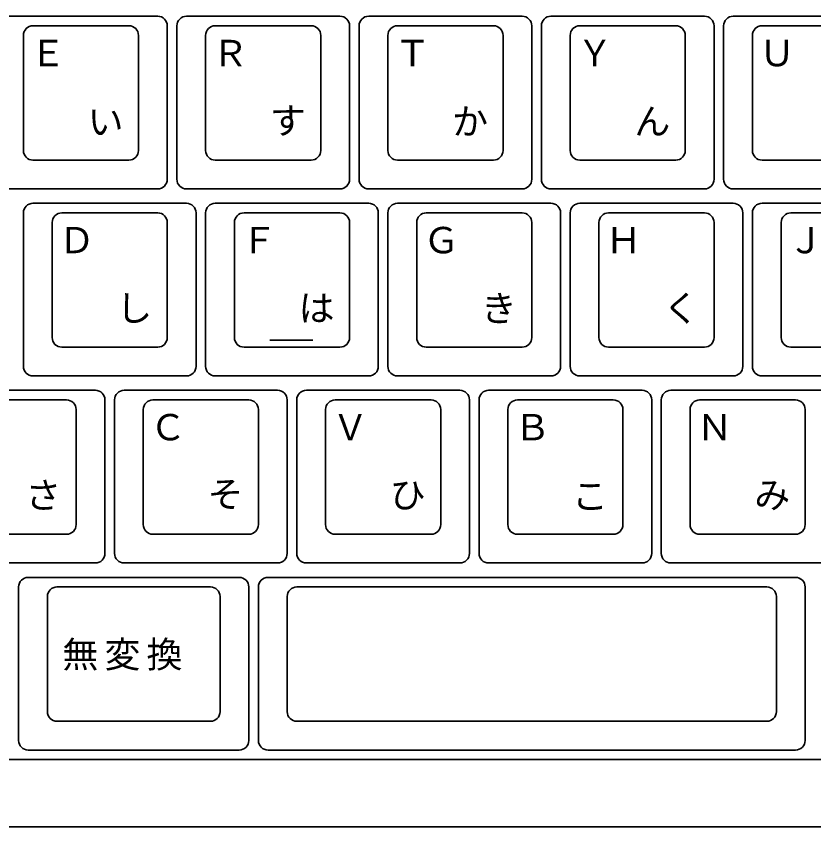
# Model space of a CAD drawing. Units: millimetres, scale not verified. Extents: x -27958 to 16946, y -4245 to 4259.
# Drawn here: x -5264.2 to -5181.1, y 2525.1 to 2609.6 of the extents above; entities that cross this region are included whole.
import ezdxf
from ezdxf.enums import TextEntityAlignment as Align

# ---------------------------------------------------------------- set-up
doc = ezdxf.new("R2010")
doc.units = ezdxf.units.MM
doc.header["$LTSCALE"] = 30
doc.layers.add('0-0', color=7, linetype='Continuous', lineweight=35)
doc.styles.add('ＭＳ ゴシック', font='')
doc.styles.get('ＭＳ ゴシック').set_extended_font_data('MS Gothic')

msp = doc.modelspace()

# ---------------------------------------------------------------- linework, layer by layer
at = {"layer": '0-0'}
for p, q in [((-5265.48, 2609.62), (-5249.48, 2609.62)), ((-5246.48, 2609.62), (-5230.48, 2609.62)), ((-5227.48, 2609.62), (-5211.48, 2609.62)), ((-5208.48, 2609.62), (-5192.48, 2609.62)), ((-5189.48, 2609.62), (-5173.48, 2609.62)), ((-5252.48, 2608.62), (-5262.48, 2608.62)), ((-5248.48, 2608.62), (-5248.48, 2592.62)), ((-5247.48, 2608.62), (-5247.48, 2592.62)), ((-5243.48, 2608.62), (-5233.48, 2608.62)), ((-5229.48, 2608.62), (-5229.48, 2592.62)), ((-5228.48, 2608.62), (-5228.48, 2592.62)), ((-5224.48, 2608.62), (-5214.48, 2608.62)), ((-5210.48, 2608.62), (-5210.48, 2592.62)), ((-5209.48, 2608.62), (-5209.48, 2592.62)), ((-5195.48, 2608.62), (-5205.48, 2608.62)), ((-5191.48, 2608.62), (-5191.48, 2592.62)), ((-5190.48, 2608.62), (-5190.48, 2592.62)), ((-5176.48, 2608.62), (-5186.48, 2608.62)), ((-5263.48, 2607.62), (-5263.48, 2595.62)), ((-5251.48, 2607.62), (-5251.48, 2595.62)), ((-5244.48, 2607.62), (-5244.48, 2595.62)), ((-5232.48, 2607.62), (-5232.48, 2595.62)), ((-5225.48, 2607.62), (-5225.48, 2595.62)), ((-5213.48, 2607.62), (-5213.48, 2595.62)), ((-5206.48, 2607.62), (-5206.48, 2595.62)), ((-5194.48, 2607.62), (-5194.48, 2595.62)), ((-5187.48, 2607.62), (-5187.48, 2595.62)), ((-5262.48, 2594.62), (-5252.48, 2594.62)), ((-5243.48, 2594.62), (-5233.48, 2594.62)), ((-5224.48, 2594.62), (-5214.48, 2594.62)), ((-5205.48, 2594.62), (-5195.48, 2594.62)), ((-5186.48, 2594.62), (-5176.48, 2594.62)), ((-5265.48, 2591.62), (-5249.48, 2591.62)), ((-5246.48, 2591.62), (-5230.48, 2591.62)), ((-5227.48, 2591.62), (-5211.48, 2591.62)), ((-5208.48, 2591.62), (-5192.48, 2591.62)), ((-5189.48, 2591.62), (-5173.48, 2591.62)), ((-5246.48, 2590.12), (-5262.48, 2590.12)), ((-5227.48, 2590.12), (-5243.48, 2590.12)), ((-5208.48, 2590.12), (-5224.48, 2590.12)), ((-5189.48, 2590.12), (-5205.48, 2590.12)), ((-5170.48, 2590.12), (-5186.48, 2590.12)), ((-5263.48, 2589.12), (-5263.48, 2573.12)), ((-5249.48, 2589.12), (-5259.48, 2589.12)), ((-5245.48, 2589.12), (-5245.48, 2573.12)), ((-5244.48, 2589.12), (-5244.48, 2573.12)), ((-5240.48, 2589.12), (-5230.48, 2589.12)), ((-5226.48, 2589.12), (-5226.48, 2573.12)), ((-5225.48, 2589.12), (-5225.48, 2573.12)), ((-5221.48, 2589.12), (-5211.48, 2589.12)), ((-5207.48, 2589.12), (-5207.48, 2573.12)), ((-5206.48, 2589.12), (-5206.48, 2573.12)), ((-5192.48, 2589.12), (-5202.48, 2589.12)), ((-5188.48, 2589.12), (-5188.48, 2573.12)), ((-5187.48, 2589.12), (-5187.48, 2573.12)), ((-5173.48, 2589.12), (-5183.48, 2589.12)), ((-5260.48, 2588.12), (-5260.48, 2576.12)), ((-5248.48, 2588.12), (-5248.48, 2576.12)), ((-5241.48, 2588.12), (-5241.48, 2576.12)), ((-5229.48, 2588.12), (-5229.48, 2576.12)), ((-5222.48, 2588.12), (-5222.48, 2576.12)), ((-5210.48, 2588.12), (-5210.48, 2576.12)), ((-5203.48, 2588.12), (-5203.48, 2576.12)), ((-5191.48, 2588.12), (-5191.48, 2576.12)), ((-5184.48, 2588.12), (-5184.48, 2576.12)), ((-5237.79, 2575.85), (-5233.29, 2575.85)), ((-5259.48, 2575.12), (-5249.48, 2575.12)), ((-5240.48, 2575.12), (-5230.48, 2575.12)), ((-5221.48, 2575.12), (-5211.48, 2575.12)), ((-5202.48, 2575.12), (-5192.48, 2575.12)), ((-5183.48, 2575.12), (-5173.48, 2575.12)), ((-5262.48, 2572.12), (-5246.48, 2572.12)), ((-5243.48, 2572.12), (-5227.48, 2572.12)), ((-5224.48, 2572.12), (-5208.48, 2572.12)), ((-5205.48, 2572.12), (-5189.48, 2572.12)), ((-5186.48, 2572.12), (-5170.48, 2572.12)), ((-5255.98, 2570.62), (-5271.98, 2570.62)), ((-5236.98, 2570.62), (-5252.98, 2570.62)), ((-5217.98, 2570.62), (-5233.98, 2570.62)), ((-5198.98, 2570.62), (-5214.98, 2570.62)), ((-5179.98, 2570.62), (-5195.98, 2570.62)), ((-5258.98, 2569.62), (-5268.98, 2569.62)), ((-5254.98, 2569.62), (-5254.98, 2553.62)), ((-5253.98, 2569.62), (-5253.98, 2553.62)), ((-5239.98, 2569.62), (-5249.98, 2569.62)), ((-5235.98, 2569.62), (-5235.98, 2553.62)), ((-5234.98, 2569.62), (-5234.98, 2553.62)), ((-5230.98, 2569.62), (-5220.98, 2569.62)), ((-5216.98, 2569.62), (-5216.98, 2553.62)), ((-5215.98, 2569.62), (-5215.98, 2553.62)), ((-5211.98, 2569.62), (-5201.98, 2569.62)), ((-5197.98, 2569.62), (-5197.98, 2553.62)), ((-5196.98, 2569.62), (-5196.98, 2553.62)), ((-5182.98, 2569.62), (-5192.98, 2569.62)), ((-5257.98, 2568.62), (-5257.98, 2556.62)), ((-5250.98, 2568.62), (-5250.98, 2556.62)), ((-5238.98, 2568.62), (-5238.98, 2556.62)), ((-5231.98, 2568.62), (-5231.98, 2556.62)), ((-5219.98, 2568.62), (-5219.98, 2556.62)), ((-5212.98, 2568.62), (-5212.98, 2556.62)), ((-5200.98, 2568.62), (-5200.98, 2556.62)), ((-5193.98, 2568.62), (-5193.98, 2556.62)), ((-5181.98, 2568.62), (-5181.98, 2556.62)), ((-5268.98, 2555.62), (-5258.98, 2555.62)), ((-5249.98, 2555.62), (-5239.98, 2555.62)), ((-5230.98, 2555.62), (-5220.98, 2555.62)), ((-5211.98, 2555.62), (-5201.98, 2555.62)), ((-5192.98, 2555.62), (-5182.98, 2555.62)), ((-5271.98, 2552.62), (-5255.98, 2552.62)), ((-5252.98, 2552.62), (-5236.98, 2552.62)), ((-5233.98, 2552.62), (-5217.98, 2552.62)), ((-5214.98, 2552.62), (-5198.98, 2552.62)), ((-5195.98, 2552.62), (-5179.98, 2552.62)), ((-5262.98, 2551.12), (-5240.98, 2551.12)), ((-5237.98, 2551.12), (-5182.98, 2551.12)), ((-5263.98, 2550.12), (-5263.98, 2534.12)), ((-5259.98, 2550.12), (-5243.98, 2550.12)), ((-5239.98, 2550.12), (-5239.98, 2534.12)), ((-5238.98, 2550.12), (-5238.98, 2534.12)), ((-5185.98, 2550.12), (-5234.98, 2550.12)), ((-5181.98, 2550.12), (-5181.98, 2534.12)), ((-5260.98, 2549.12), (-5260.98, 2537.12)), ((-5242.98, 2549.12), (-5242.98, 2537.12)), ((-5235.98, 2549.12), (-5235.98, 2537.12)), ((-5184.98, 2549.12), (-5184.98, 2537.12)), ((-5259.98, 2536.12), (-5243.98, 2536.12)), ((-5185.98, 2536.12), (-5234.98, 2536.12)), ((-5262.98, 2533.12), (-5240.98, 2533.12)), ((-5237.98, 2533.12), (-5182.98, 2533.12)), ((-5333.98, 2532.12), (-4895.98, 2532.12)), ((-5340.98, 2525.12), (-4888.98, 2525.12))]:
    msp.add_line(p, q, dxfattribs=at)
for centre, start, end in [((-5249.48, 2608.62), 0, 90), ((-5246.48, 2608.62), 90, 180), ((-5230.48, 2608.62), 0, 90), ((-5227.48, 2608.62), 90, 180), ((-5211.48, 2608.62), 0, 90), ((-5208.48, 2608.62), 90, 180), ((-5192.48, 2608.62), 0, 90), ((-5189.48, 2608.62), 90, 180), ((-5262.48, 2607.62), 90, 180), ((-5252.48, 2607.62), 0, 90), ((-5243.48, 2607.62), 90, 180), ((-5233.48, 2607.62), 0, 90), ((-5224.48, 2607.62), 90, 180), ((-5214.48, 2607.62), 0, 90), ((-5205.48, 2607.62), 90, 180), ((-5195.48, 2607.62), 0, 90), ((-5186.48, 2607.62), 90, 180), ((-5262.48, 2595.62), 180, 270), ((-5252.48, 2595.62), 270, 0), ((-5243.48, 2595.62), 180, 270), ((-5233.48, 2595.62), 270, 0), ((-5224.48, 2595.62), 180, 270), ((-5214.48, 2595.62), 270, 0), ((-5205.48, 2595.62), 180, 270), ((-5195.48, 2595.62), 270, 0), ((-5186.48, 2595.62), 180, 270), ((-5249.48, 2592.62), 270, 0), ((-5246.48, 2592.62), 180, 270), ((-5230.48, 2592.62), 270, 0), ((-5227.48, 2592.62), 180, 270), ((-5211.48, 2592.62), 270, 0), ((-5208.48, 2592.62), 180, 270), ((-5192.48, 2592.62), 270, 0), ((-5189.48, 2592.62), 180, 270), ((-5262.48, 2589.12), 90, 180), ((-5246.48, 2589.12), 0, 90), ((-5243.48, 2589.12), 90, 180), ((-5227.48, 2589.12), 0, 90), ((-5224.48, 2589.12), 90, 180), ((-5208.48, 2589.12), 0, 90), ((-5205.48, 2589.12), 90, 180), ((-5189.48, 2589.12), 0, 90), ((-5186.48, 2589.12), 90, 180), ((-5259.48, 2588.12), 90, 180), ((-5249.48, 2588.12), 0, 90), ((-5240.48, 2588.12), 90, 180), ((-5230.48, 2588.12), 0, 90), ((-5221.48, 2588.12), 90, 180), ((-5211.48, 2588.12), 0, 90), ((-5202.48, 2588.12), 90, 180), ((-5192.48, 2588.12), 0, 90), ((-5183.48, 2588.12), 90, 180), ((-5259.48, 2576.12), 180, 270), ((-5249.48, 2576.12), 270, 0), ((-5240.48, 2576.12), 180, 270), ((-5230.48, 2576.12), 270, 0), ((-5221.48, 2576.12), 180, 270), ((-5211.48, 2576.12), 270, 0), ((-5202.48, 2576.12), 180, 270), ((-5192.48, 2576.12), 270, 0), ((-5183.48, 2576.12), 180, 270), ((-5262.48, 2573.12), 180, 270), ((-5246.48, 2573.12), 270, 0), ((-5243.48, 2573.12), 180, 270), ((-5227.48, 2573.12), 270, 0), ((-5224.48, 2573.12), 180, 270), ((-5208.48, 2573.12), 270, 0), ((-5205.48, 2573.12), 180, 270), ((-5189.48, 2573.12), 270, 0), ((-5186.48, 2573.12), 180, 270), ((-5255.98, 2569.62), 0, 90), ((-5252.98, 2569.62), 90, 180), ((-5236.98, 2569.62), 0, 90), ((-5233.98, 2569.62), 90, 180), ((-5217.98, 2569.62), 0, 90), ((-5214.98, 2569.62), 90, 180), ((-5198.98, 2569.62), 0, 90), ((-5195.98, 2569.62), 90, 180), ((-5258.98, 2568.62), 0, 90), ((-5249.98, 2568.62), 90, 180), ((-5239.98, 2568.62), 0, 90), ((-5230.98, 2568.62), 90, 180), ((-5220.98, 2568.62), 0, 90), ((-5211.98, 2568.62), 90, 180), ((-5201.98, 2568.62), 0, 90), ((-5192.98, 2568.62), 90, 180), ((-5182.98, 2568.62), 0, 90), ((-5258.98, 2556.62), 270, 0), ((-5249.98, 2556.62), 180, 270), ((-5239.98, 2556.62), 270, 0), ((-5230.98, 2556.62), 180, 270), ((-5220.98, 2556.62), 270, 0), ((-5211.98, 2556.62), 180, 270), ((-5201.98, 2556.62), 270, 0), ((-5192.98, 2556.62), 180, 270), ((-5182.98, 2556.62), 270, 0), ((-5255.98, 2553.62), 270, 0), ((-5252.98, 2553.62), 180, 270), ((-5236.98, 2553.62), 270, 0), ((-5233.98, 2553.62), 180, 270), ((-5217.98, 2553.62), 270, 0), ((-5214.98, 2553.62), 180, 270), ((-5198.98, 2553.62), 270, 0), ((-5195.98, 2553.62), 180, 270), ((-5262.98, 2550.12), 90, 180), ((-5240.98, 2550.12), 0, 90), ((-5237.98, 2550.12), 90, 180), ((-5182.98, 2550.12), 0, 90), ((-5259.98, 2549.12), 90, 180), ((-5243.98, 2549.12), 0, 90), ((-5234.98, 2549.12), 90, 180), ((-5185.98, 2549.12), 0, 90), ((-5259.98, 2537.12), 180, 270), ((-5243.98, 2537.12), 270, 0), ((-5234.98, 2537.12), 180, 270), ((-5185.98, 2537.12), 270, 0), ((-5262.98, 2534.12), 180, 270), ((-5240.98, 2534.12), 270, 0), ((-5237.98, 2534.12), 180, 270), ((-5182.98, 2534.12), 270, 0)]:
    msp.add_arc(centre, 1, start, end, dxfattribs=at)

# ---------------------------------------------------------------- texts
at = {"layer": '0-0', "style": 'ＭＳ ゴシック'}
for s, p in [('Ｅ', (-5262.79, 2603.58)), ('Ｒ', (-5243.79, 2603.58)), ('Ｔ', (-5224.79, 2603.58)), ('Ｙ', (-5205.79, 2603.58)), ('Ｕ', (-5186.79, 2603.58)), ('す', (-5237.79, 2596.52)), ('か', (-5218.79, 2596.45)), ('ん', (-5199.79, 2596.47)), ('い', (-5256.79, 2596.43)), ('Ｄ', (-5259.79, 2584.08)), ('Ｆ', (-5240.79, 2584.08)), ('Ｇ', (-5221.79, 2584.08)), ('Ｈ', (-5202.79, 2584.08)), ('Ｊ', (-5183.79, 2584.08)), ('し', (-5253.79, 2577)), ('は', (-5234.79, 2577)), ('き', (-5215.79, 2576.97)), ('く', (-5196.79, 2576.98)), ('Ｃ', (-5250.29, 2564.58)), ('Ｖ', (-5231.29, 2564.58)), ('Ｂ', (-5212.29, 2564.58)), ('Ｎ', (-5193.29, 2564.58)), ('さ', (-5263.29, 2557.49)), ('そ', (-5244.29, 2557.59)), ('ひ', (-5225.29, 2557.53)), ('こ', (-5206.29, 2557.41)), ('み', (-5187.29, 2557.52))]:
    msp.add_text(s, height=2.749, dxfattribs=at).set_placement(p, align=Align.BOTTOM_LEFT)
at = {"layer": '0-0', "insert": (-5259.42, 2541.4), "char_height": 2.749, "attachment_point": 7, "style": 'ＭＳ ゴシック'}
msp.add_mtext('\\T1.17;無変換', dxfattribs=at)

doc.saveas('drawing.dxf')
